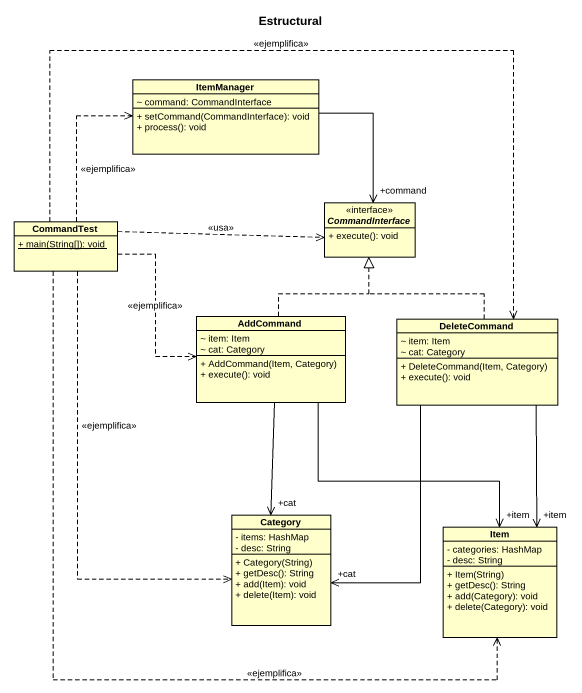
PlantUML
@startuml
title Estructural
hide circle
hide empty members
skinparam classAttributeIconSize 0
class ItemManager {
  ~ command: CommandInterface
  + setCommand(CommandInterface): void
  + process(): void
}
interface CommandInterface <<interface>> {
  + execute(): void
}
class CommandTest {
  {static} + main(String[]): void
}
class AddCommand {
  ~ item: Item
  ~ cat: Category
  + AddCommand(Item, Category)
  + execute(): void
}
class DeleteCommand {
  ~ item: Item
  ~ cat: Category
  + DeleteCommand(Item, Category)
  + execute(): void
}
class Category {
  - items: HashMap
  - desc: String
  + Category(String)
  + getDesc(): String
  + add(Item): void
  + delete(Item): void
}
class Item {
  - categories: HashMap
  - desc: String
  + Item(String)
  + getDesc(): String
  + add(Category): void
  + delete(Category): void
}
ItemManager --> "+command" CommandInterface
CommandTest .up.> ItemManager : <<ejemplifica>>
CommandTest .right.> CommandInterface : <<usa>>
CommandTest .right.> AddCommand : <<ejemplifica>>
CommandTest .right.> DeleteCommand : <<ejemplifica>>
CommandTest ..> Category : <<ejemplifica>>
CommandTest ..> Item : <<ejemplifica>>
AddCommand .up.|> CommandInterface
AddCommand --> "+cat" Category
AddCommand --> "+item" Item
DeleteCommand .up.|> CommandInterface
DeleteCommand --> "+cat" Category
DeleteCommand --> "+item" Item
@enduml
